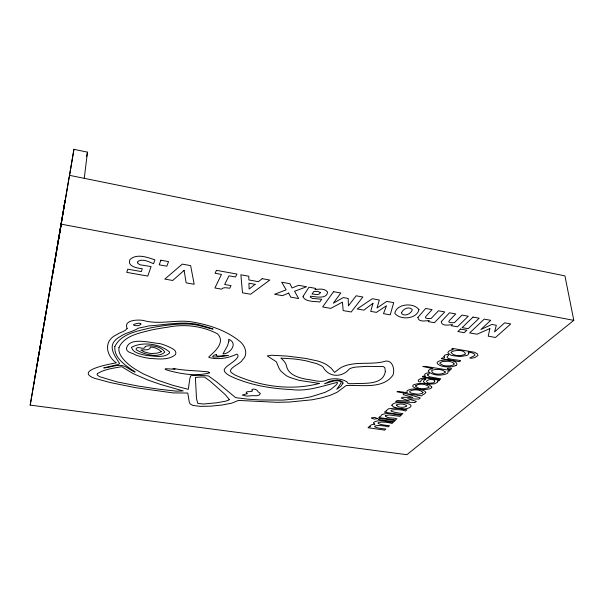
<?xml version="1.0" encoding="UTF-8"?>
<svg xmlns="http://www.w3.org/2000/svg" width="604" height="604" viewBox="0 0 604 604"><rect width="100%" height="100%" fill="white"/><g stroke="black" fill="none" stroke-linecap="round" stroke-linejoin="round"><path stroke-width="0.91" d="M84.243 178.331L87.474 152.155L73.945 149.301L52.661 274.224M44.862 319.629L44.764 319.924M47.399 304.673L47.489 304.137M54.73 261.298L54.564 262.219M56.006 254.601L55.364 258.391M44.001 324.635L44.145 323.774M45.36 316.662L45.3 317.062M40.158 347.013L40.257 346.439M41.638 338.399L41.782 337.538M42.144 335.416L41.986 336.3M47.89 301.804L47.633 303.238M37.644 361.147L37.493 362.038M43.345 328.38L42.892 331.037M45.081 318.149L45.172 317.628M47.369 304.793L47.255 305.45M56.534 250.683L56.723 249.55M38.256 357.56L38.014 358.98M43.533 327.157L43.397 327.957M44.462 321.917L44.319 322.619M50.864 283.933L50.404 286.658L50.472 286.258M44.386 322.226L44.522 321.57M44.741 320.241L44.922 319.267M45.587 315.311L45.753 314.359M46.795 308.115L46.84 307.836M53.348 269.407L53.786 266.809L52.669 273.34M54.096 265.05L55.07 259.161M55.417 257.183L55.795 254.933M56.504 250.796L56.602 250.237M57.486 245.065L57.622 244.235L57.523 244.816M58.301 240.264L58.694 237.953L58.407 239.629M59.056 235.862L59.668 232.246L59.426 233.642M60.574 226.825L59.992 230.245L60.234 228.863M63.835 207.746L64.175 205.745L63.85 207.61M58.407 240.475L58.49 239.984L58.105 242.227M58.618 239.275L60.883 225.934M73.945 149.301L69.558 175.349L564.929 275.877L573.8 320.339L406.892 454.699L30.2 405.11L51.514 280.158M50.683 284.952L49.407 292.502L49.513 291.891M55.583 256.149L58.875 236.874M60.793 225.602L65.119 200.188L60.944 224.673L61.246 222.944M35.357 374.601L35.817 371.89M35.968 370.992L36.066 370.403M37.335 363.2L61.057 223.978M40.362 345.82L40.476 345.186M41.887 336.964L41.993 336.33M42.121 335.59L42.22 335.016M43.571 327.096L43.669 326.507M44.243 323.148L44.605 321.086M44.734 320.286L44.817 319.818M45.066 318.451L45.179 317.757M45.24 317.349L45.406 316.443M33.65 384.514L33.96 382.725M34.383 380.256L34.7 378.429M34.956 376.911L35.545 373.446M35.606 373.03L36.036 370.531M36.232 369.331L36.602 367.3M36.814 366.235L38.618 355.545M38.898 353.906L39.328 351.279M39.554 350.305L42.499 333.295M51.936 277.659L52.254 275.802M56.852 249.595L56.965 248.916M57.629 245.028L57.41 246.296M57.878 243.563L57.976 243.148M58.754 238.399L69.181 177.01M30.2 405.11L61.261 224.167L573.8 320.339M55.432 258.074L54.753 262.038M86.599 156.715L87.474 152.155M455.877 365.579L451.913 366.764L447.111 366.9A17.591 7.912 -5.4 0 1 442.226 366.266C424.974 360.241 457.349 356.722 456.881 364.673A7.807 3.481 -5.2 0 1 455.877 365.579M228.901 341.2L227.565 345.594L222.997 353.914C230.441 353.846 238.391 342.974 228.637 339.252L228.901 341.2M131.43 347.36C133.303 353.325 141.404 354.299 146.697 355.514C154.028 355.899 163.639 358.474 169.55 353.046L169.543 351.996C159.939 343.789 142.62 341.268 131.43 347.36M161.351 351.739L157.312 353.113L150.872 353.597L144.764 352.079L140.875 350.041L147.761 349.686L149.875 348.644L150.366 347.066C154.299 347.096 158.641 348.84 161.351 351.739M454.102 363.887L454.019 364.363A2.673 1.185 -5.2 0 1 453.347 364.975L450.811 365.745L446.817 365.918A11.461 5.142 -5.3 0 1 442.928 365.292L439.954 363.578A3.292 1.472 -5 0 1 439.991 362.921L442.445 361.486L447.941 361.275A11.929 5.3 -5 0 1 451.513 361.992L453.204 362.74L454.102 363.887M370.139 426.726L368.863 426.885L368.055 427.745L384.68 430.116L385.865 429.044C365.737 427.028 376.503 423.744 388.334 426.809L389.512 425.737C368.583 423.608 380.528 420.173 392.049 423.449L393.264 422.347C386.983 422.234 379.237 418.58 373.529 422.498L373.717 423.381L374.903 424.189L373.733 424.318A5.006 1.971 -2.2 0 0 371.498 424.801L369.92 425.865L370.131 426.771M391.807 405.186L393.347 406.817L395.952 407.76A16.036 6.659 -3.3 0 0 401.154 408.591C407.141 410.327 417.432 405.163 405.586 403.178A18.188 7.422 -3 0 0 402.634 402.77C399.214 402.83 393.823 401.736 391.807 405.186M423.026 366.53L432.947 368.629L430.826 369.112A7.429 3.277 -4.6 0 0 430.033 369.406L428.455 370.463L428.221 371.354C432.857 375.756 441.162 376.043 447.081 373.597A5.776 2.537 -4.8 0 0 448.025 372.668C447.179 370.395 449.263 371.762 450.048 370.35L425.518 366.417L423.026 366.53M418.957 309.678C416.73 319.274 400.173 320.392 394.789 313.28C396.707 303.502 413.785 302.355 418.957 309.678M118.996 347.428C118.014 352.932 121.834 357.659 125.383 361.396A89.649 42.544 3 0 0 134.858 368.999L142.861 373.649L157.546 380.158L172.986 385.375L188.305 389.331L189.867 378.421L190.743 375.703L197.87 375.288L208.327 375.877L216.474 381.72L235.59 397.636L248.025 399.169L260.211 399.969L282.642 400.112L302.196 398.383L310.766 396.82L325.148 392.321L330.818 389.361L335.907 385.239L337.266 383.457L337.409 382.355C322.619 385.918 307.398 391.679 291.536 389.588C270.6 388.591 249.331 385.027 230.245 376.05C227.753 374.737 221.434 370.962 225.451 367.844C227.255 365.005 242.325 357.523 236.874 354.065C228.365 358.232 218.255 359.924 209.044 357.5L208.765 356.949C214.813 351.581 225.76 342.196 217.463 333.816C202.31 325.918 184.711 323.85 167.972 327.164A135.621 58.996 2.3 0 0 151.377 329.995C139.758 333.008 124.552 335.447 118.996 347.428M127.157 328.417C125.096 331.845 119.728 332.162 116.783 334.654C103.322 340.475 105.775 355.477 116.308 362.838C113.658 363.389 76.595 369.474 91.974 377.228A19.351 8.433 5.9 0 0 94.549 378.278L110.774 382.672L135.945 387.753L173.038 392.902L187.753 393.038L189.218 401.796L190.056 403.865L192.827 405.427L200.513 406.364L211.136 406.137L222.431 404.959L231.785 403.147L238.414 400.429L276.858 402.309L289.527 402.03L312.019 399.803L321.622 397.87L329.973 395.394L336.911 392.381L346.213 385.541C361.426 384.688 382.868 389.505 393.015 375.054C394.903 369.89 392.993 360.596 386.009 361.018C371.656 365.579 355.205 360.49 341.487 367.323A52.057 22.892 -2.9 0 0 339.093 368.931L334.571 372.426L331.279 368.251L326.794 364.824A38.241 17.199 -0.2 0 0 318.134 361.109L305.737 358.429L287.066 356.073L271.468 355.243L267.3 355.922L276.383 361.819L279.01 368.244L280.747 370.999L286.13 375.575L289.822 377.44L299.335 380.414L319.388 383.419C291.656 390.886 261.298 386.666 235.318 375.167A46.682 21.631 0.6 0 1 232.804 373.582C224.522 369.172 241.268 363.834 242.355 359.961C248.901 354.473 244.899 344.748 238.844 340.611C225.035 329.776 207.685 324.461 190.57 321.698C174.903 319.675 159.048 324.854 143.563 320.535C138.558 319.41 123.057 319.803 127.157 328.417M114.813 346.613C113.96 357.432 124.265 364.529 132.261 370.026C137.516 373.098 134.851 372.336 131.581 370.365A70.985 33.22 3.7 0 1 129.15 368.901L128.388 368.41A30.321 13.137 5.8 0 0 126.04 367.021C119.109 363.004 111.068 367.632 103.729 367.896L118.225 364.454L119.607 363.548C113.22 353.446 106.145 344.197 120.83 336.141C126.145 332.464 133.046 331.77 138.324 328.176C141.789 327.3 145.458 326.945 148.675 325.903C165.073 324.975 181.683 321.117 198.029 324.507C202.906 325.624 226.742 333.046 202.287 326.379C190.532 322.846 178.074 323.865 166.085 325.39A138.731 60.347 2.4 0 0 150.034 327.995C137.372 331.12 120.959 333.695 114.813 346.613M385.337 371.671C382.83 385.639 363.774 382.83 353.272 383.706C351.166 383.344 347.564 384.68 346.907 381.773C341.358 378.534 334.261 378.149 328.078 379.531C321.351 383.412 313.393 379.886 306.19 379.229C298.323 377.659 287.882 374.722 286.402 365.45C285.511 362.415 283.238 360.075 280.868 358.112L293.635 358.919A68.426 29.86 0.4 0 1 306.432 360.913L316.972 363.744L321.487 365.858A24.462 11.083 -0.4 0 1 323.14 367.164C328.614 377.417 342.007 377.877 349.188 369.104A11.227 5.059 -2.2 0 1 355.235 367.134L366.228 366.386L383.11 366.5L384.823 367.609L385.337 371.671M425.782 392.381C424.431 395.076 422.068 394.072 421.902 395.862L405.276 393.453L420.286 397.893L418.972 399.085L407.655 398.738L416.375 401.434L414.805 402.558L395.575 401.683L397.085 400.543L409.467 401.018L401.237 398.127L402.309 397.281L412.751 397.455L403.208 394.593L404.446 393.272L397.002 391.747L398.549 391.483L407.3 392.698L406.862 391.007C410.048 388.41 414.684 388.938 418.572 389.323A28.667 11.937 -3.4 0 1 420.142 389.595A25.262 10.547 -3.4 0 1 421.441 389.874L423.933 390.697A11.718 4.938 -3.7 0 1 425.057 391.422L425.782 392.381M451.18 352.532C453.815 356.662 461.562 356.103 465.503 354.05C464.642 349.339 455.937 350.169 452.245 351.43A3.949 1.797 -5.6 0 0 451.256 352.313L451.18 352.532M216.345 354.525L216.277 355.696L218.218 356.133L228.289 355.416L218.112 356.904L213.461 357.07L212.6 356.639L214.141 355.205L216.345 354.525M422.943 392.366L422.438 393.219L419.818 393.967A10.849 4.621 -3.9 0 1 417.945 394.133A3.835 1.623 -3.8 0 1 416.805 394.118L411.422 393.174A8.139 3.458 -3.8 0 1 410.478 392.759L409.633 391.936A3.458 1.472 -3.7 0 1 409.761 391.286C413.498 389.074 419.788 389.331 422.943 392.366M401.675 312.419L401.592 313.604C404.748 316.76 410.373 314.103 412.041 310.501L412.132 309.354C408.984 306.198 403.298 308.735 401.675 312.419M437.741 381.056L437.711 381.637A6.289 2.71 -4.4 0 1 437.281 382.438L434.435 383.834L429.097 384.114A9.838 4.258 -4.4 0 1 425.405 383.298L423.276 381.728L424.219 380.226A18.105 7.761 -4.6 0 1 425.042 379.659C428.191 378.421 421.358 378.716 421.124 380.399A15.002 6.478 -4.5 0 0 420.965 381.011C420.49 383.329 416.262 380.852 419.161 379.365C425.42 375.945 433.06 379.924 439.584 380.037L439.206 380.377A1.291 0.559 -4.6 0 1 438.942 380.543L437.741 381.056M303.14 296.27L303.072 297.183C306.522 302.211 314.412 301.086 319.75 302.023L321.69 299.259L312.381 298.414L310.267 297.153L310.524 296.217C315.386 296.609 326.9 299.576 327.594 292.057C324.846 288.229 319.055 288.893 314.971 289.716L315.824 288.44L308.969 287.194L303.14 296.27M434.744 381.23L434.299 382.241A3.36 1.45 -4.4 0 1 432.834 382.966L429.565 383.2A7.399 3.201 -4.4 0 1 428.108 382.951C422.876 380.445 432.419 378.127 434.48 380.505A9.309 4.024 -4.2 0 1 434.744 381.23M386.522 410.524L386.696 411.143L385.367 411.264L384.529 412.2L401.411 414.737L402.928 413.597C378.572 410.486 397.651 408.01 405.609 410.992L406.907 409.814L401.766 409.029A87.474 33.212 -1.8 0 0 399.32 408.681L396.269 408.312A12.767 5.179 -2.8 0 0 393.861 408.213L388.44 408.81L386.522 410.524M427.481 374.888L429.535 376.843L440.716 378.814L440.127 379.591L422.37 376.7L423.321 376.088L425.571 376.322L424.748 375.341A5.051 2.212 -4.4 0 1 424.763 374.382C425.963 372.177 432.426 372.547 427.481 374.888M126.425 348.599C126.432 352.759 132.903 352.879 135.364 354.873A35.553 16.837 4.8 0 0 149.905 358.414C158.127 358.851 168.41 360.475 175.213 354.797A13.824 6.425 4.4 0 0 175.726 352.064L175.311 351.135A11.136 5.179 4.4 0 0 173.023 349.029L170.66 347.738A52.14 23.465 5.1 0 0 167.731 346.349A39.698 18.067 5 0 0 164.386 344.99L163.088 344.529A19.268 8.939 4.7 0 0 159.086 343.457C150.713 343.102 128.894 336.232 126.425 348.599M137.621 262.144L137.757 263.276L139.864 264.748L151.091 266.575L147.776 276.081L126.757 272.366L127.738 269.165L141.344 271.581L142.287 268.75C137.553 268.161 126.764 266.523 129.981 259.531C136.738 253.28 147.331 257.281 154.918 259.863L153.567 263.691C148.924 261.849 143.397 258.708 138.369 261.041L137.621 262.144M396.413 405.171C398.33 407.987 403.6 407.745 406.477 406.303A2.454 1.012 -3.3 0 0 406.56 405.518C403.706 403.744 399.674 403.525 396.617 404.891A1.714 0.71 -3.1 0 0 396.413 405.171M140.898 323.986C140.181 326.296 133.099 326.1 133.469 324.62C135.53 323.887 139.411 322.226 140.898 323.986M443.985 356.375C445.918 359.252 442.453 356.783 441.426 358.655L459.35 361.637L460.573 360.815C460.505 359.742 441.796 359.735 448.508 355.424C450.252 353.914 443.872 354.254 443.985 356.375M247.112 393.702L242.257 395.061L245.594 395.899A10.759 4.658 1.3 0 0 247.625 396.096L251.815 395.703A4.175 1.782 1.2 0 1 253.008 395.68L256.443 395.748L259.312 394.978L260.384 393.559L259.184 392.509A6.659 2.892 0.8 0 1 258.308 392.019L257.047 390.282A7.256 3.141 1.2 0 0 256.119 389.769C255.069 388.561 249.799 389.036 252.548 390.871C251.4 392.449 243.631 390.501 247.112 393.702M385.329 415.929C387.64 419.01 393.74 417.213 396.949 418.836L395.461 419.923L378.829 417.545C379.637 416.141 381.275 416.79 381.313 415.016C387.368 411.724 394.797 414.94 401.147 415.212L399.886 416.36L389.535 414.993L385.797 415.454A2.507 1.012 -2.7 0 0 385.329 415.929M417.9 317.425C418.157 322.37 425.933 320.913 429.301 320.422L428.191 321.592L434.404 322.695L444.778 311.943L438.451 310.788L431.135 318.497L427.285 318.55L425.465 317.802L425.888 316.398L432.094 309.633L425.677 308.463L417.9 317.425M145.307 346.439C144.643 351.022 138.082 345.428 136.089 348.651L136.262 349.761C143.48 354.299 157.923 358.436 164.839 352.162C161.827 346.492 150.592 344.62 145.307 346.439M441.313 321.615C441.373 326.515 449.233 325.02 452.494 324.559L451.331 325.707L457.454 326.802L468.243 316.217L462.015 315.084L454.397 322.664L450.576 322.717L448.802 321.977L449.285 320.596L455.763 313.944L449.444 312.797L441.313 321.615M489.882 328.561L488.243 336.186L495.522 337.477L510.705 323.955L504.619 322.846L494.555 331.936L496.337 325.262L491.92 324.461L480.905 329.497L490.758 320.324L484.242 319.131L469.663 332.91L477.039 334.208L489.882 328.561M445.231 371.958L445.103 372.54C441.864 374.669 432.019 375.25 431.618 370.69A3.737 1.646 -4.6 0 1 432.592 370.086C436.571 369.097 442.173 368.833 445.231 371.958M468.787 353.416L468.666 353.876A5.542 2.507 -5.8 0 1 466.643 355.514L460.067 356.571L452.26 355.56A10.593 4.832 -5.7 0 1 450.501 354.925L448.07 353.038A4.628 2.114 -5.5 0 1 448.13 352.079L449.044 351.098A6.357 2.899 -5.6 0 1 450.433 350.32C457.047 348.772 449.965 350.312 452.313 348.349L474.608 352.283L477.349 353.793L477.968 355.477L475.001 357.53L471.482 358.285L469.701 358.021L474.887 355.416L474.699 354.186L472.6 353.053A17.644 7.89 -5.6 0 0 470.841 352.547L468.115 352.026L468.787 353.416M343.019 383.117L340.943 386.243L336.783 389.255L341.2 382.838L340.716 381.449L337.802 380.784L334.027 380.882L324.522 383.804L329.935 381.162L336.677 380.188A7.444 3.277 -1.4 0 1 341.003 380.965L342.672 381.962L343.019 383.117M415.552 385.911C417.779 389.754 425.216 389.059 428.863 387.428L429.097 386.786C425.865 383.857 419.176 383.147 415.552 385.911M372.978 303.299L370.713 311.37L376.42 312.381L386.492 305.745L383.495 313.642L390.229 314.835L393.725 302.642L386.764 301.373L377.024 308.002L379.335 300.014L372.298 298.731L357.153 308.954L363.857 310.146L372.978 303.299M229.195 399.395L228.674 400.135L225.828 401.116L217.017 402.755L203.457 404.008L197.81 403.434L196.489 398.64L195.402 377.409L199.758 377.07A20.611 8.985 2.7 0 1 201.849 376.994L204.507 377.092L210.071 381.086L225.164 394.518L229.195 399.395M160.883 260.211L159.214 264.824L166.825 266.198L168.554 261.608L160.883 260.211M431.83 387.104L431.354 387.919A4.485 1.918 -4.2 0 1 429.421 388.901C423.963 390.003 417.394 390.003 412.811 386.56L413.023 385.058C418.429 382.838 427.964 382.06 431.83 387.104M320.392 292.661C319.108 295.869 314.563 293.952 312.057 294.02L313.718 291.558L317.832 291.354L320.392 292.661M447.322 368.568C449.723 371.347 455.076 367.489 447.896 368.168A1.676 0.74 -5.1 0 0 447.322 368.568M377.432 418.587L374.525 419.123L371.422 418.142A0.959 0.385 -2.2 0 1 371.611 417.84L374.971 417.47L377.432 418.587M216.466 270.335L215.069 273.287L221.464 274.45L214.911 287.98L221.517 289.142C223.518 286.787 227.104 288.033 229.709 288.236L231.045 285.624L224.658 284.484L228.992 275.809L235.469 276.987L236.964 274.073L216.466 270.335M97.41 373.612L97.101 374.835L99.373 376.602L116.7 381.826L137.81 386.016L158.218 389.104L176.232 391.143L183.208 390.939L160.347 384.37L148.456 380.233L133.008 373.551L121.698 366.673C113.507 368.236 104.605 369.097 97.41 373.612M333.567 291.679L322.649 306.953L330.788 308.387L342.468 302.128L343.155 310.577L351.188 311.989L362.853 297.009L356.126 295.786L348.433 305.858L348.191 298.467L343.314 297.583L333.348 303.17L340.777 292.993L333.567 291.679M460.429 329.067L457.877 331.543L464.25 332.668L466.839 330.199L460.429 329.067M472.992 317.085L462.12 327.625L468.191 328.712L479.176 318.21L472.992 317.085M379.387 418.33L378.202 419.455L393.982 421.698L395.212 420.588L379.387 418.33M184.092 270.388L172.706 280.475L164.801 279.086L182.31 264.114L190.645 265.632L194.163 284.265L186.16 282.853L184.092 270.388M262.181 278.671L258.406 281.675L248.886 279.954L248.803 276.232L240.875 274.782L242.491 292.797L250.607 294.231L269.799 280.06L262.181 278.671M255.107 284.318L249.12 289.052L248.954 283.216L255.107 284.318M209.671 372.804C196.149 376.609 181.404 373.959 168.078 370.418C156.685 366.636 182.189 370.894 173.023 368.387C183.79 370.63 195.167 370.554 205.722 371.649A5.376 2.408 2.8 0 1 208.214 371.913L209.671 372.804M288.689 293.091L282.468 295.666L274.548 294.254L286.168 289.867L281.713 282.227L289.943 283.729L292.019 287.987L298.595 285.307L306.575 286.757L294.541 291.264L298.678 298.55L290.705 297.13L288.689 293.091"/></g></svg>
